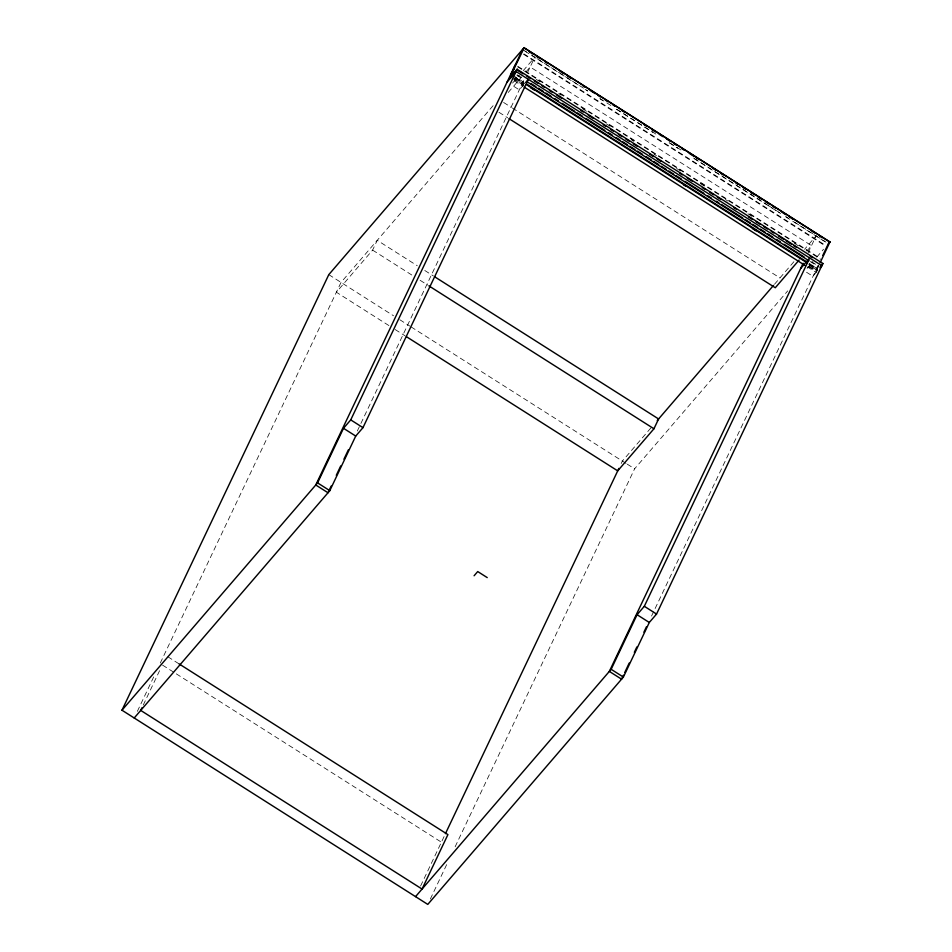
<?xml version="1.0" encoding="UTF-8"?>
<svg xmlns="http://www.w3.org/2000/svg" width="952" height="952" viewBox="0 0 952 952"><rect width="100%" height="100%" fill="white"/><g stroke="black" fill="none" stroke-linecap="round" stroke-linejoin="round"><path stroke-width="0.71" stroke-dasharray="4.76 3.57" d="M817.018 269.273L816.721 270.32L817.435 269.761M137.35 711.346L153.748 676.812M160.293 663.032L341.03 282.411L494.124 104.482M143.24 705.099L159.638 670.565M388.892 325.56L336.377 292.216L372.601 250.114L377.254 240.32L417.262 265.727M357.333 430.982L524.266 79.409M527.372 72.876L534.822 57.191L528.705 53.3M420.594 886.014L444.822 834.987M621.204 463.517L622.37 461.065L651.442 427.281M430.328 899.045L448.142 861.512M455.139 846.768L634.603 468.824L787.697 290.907M808.093 252.827L816.162 235.834L804.535 249.353M651.549 616.051L818.423 264.965M818.815 265.156L816.233 271.272L817.173 270.308L809.664 265.537M512.533 83.086L519.316 75.208M523.195 70.698L534.822 57.191M508.237 92.475L521.589 76.957M526.349 71.424L530.169 66.985L811.509 245.64L806.749 251.173M523.838 84.597L519.304 89.857L511.962 85.192M774.5 284.267L795.194 260.205M807.082 268.381L812.889 261.621M816.768 257.123L823.551 249.234M816.864 268.226L808.986 263.871M816.507 272.058L812.889 276.27L805.547 271.618M522.588 49.421L527.705 52.729M537.321 58.774L587.86 90.928M599.843 98.472L611.089 105.624M616.694 109.23L657.356 135.005M669.863 142.943L683.619 151.677M693.627 158.032L767.086 204.728M768.335 205.525L781.152 213.605M785.888 216.675L788.399 218.258M794.658 222.244L825.991 242.141M525.004 51.206L580.149 86.227M585.159 89.405L587.67 90.999M600.2 98.96L602.711 100.555M616.491 109.301L652.846 132.387M669.137 142.729L677.907 148.298M694.198 158.651L780.676 213.557M785.697 216.747L825.801 242.213M523.909 53.859L824.706 244.854M523.54 54.276L824.337 245.283M517.959 66.378L820.005 258.182M517.591 66.807L820.898 259.396M536.143 79.29L541.153 82.467M558.693 93.605L561.204 95.2M582.505 108.73L587.527 111.919M606.317 123.855L610.077 126.235M631.39 139.766L633.901 141.36M653.953 154.093L656.452 155.688M676.503 168.421L681.525 171.598M700.327 183.534L705.337 186.723M725.388 199.456L727.899 201.05M747.951 213.784L752.961 216.961M794.325 243.224L799.335 246.413M517.079 74.72L522.101 77.897M811.616 261.74L819.136 266.512M516.829 75.267L523.088 79.242M810.104 261.491L818.875 267.06M512.771 75.232L525.302 83.193M809.343 263.454L817.328 268.619M515.71 77.647L524.481 83.217M515.02 77.362L523.79 82.943M809.545 264.382L817.066 269.166M515.496 78.088L524.266 83.657M808.772 264.311L817.542 269.88L816.768 271.522L807.986 265.953M512.616 76.922L523.897 84.085M514.663 78.516L523.433 84.085M809.2 265.537L816.721 270.32M512.212 78.135L523.493 85.299M514.044 79.48L524.076 85.847M808.569 266.5L816.09 271.284M514.092 80.694L522.862 86.263M807.367 266.917L816.15 272.486M503.596 102.459L511.105 107.231M512.355 108.016L779.938 277.936M498.943 112.265L507.702 117.822M424.77 270.487L433.517 276.044M372.601 250.114L412.609 275.521M420.118 280.293L427.615 285.053M328.797 274.64L393.545 315.767M399.792 319.729L409.8 326.084M411.05 326.881L626.047 463.398M627.261 464.171L634.603 468.824M395.139 329.535L405.147 335.877M167.826 656.749L179.083 663.901M162.554 665.127L175.061 673.064M176.31 673.861L441.407 842.187"/><path stroke-width="1.43" d="M511.212 75.089L510.903 76.136L517.245 69.127L350.741 419.88L343.493 428.293L317.575 482.89L121.975 710.216L427.781 904.4L623.381 677.074L649.3 622.477L656.547 614.064L822.873 263.442M510.332 78.302L511.367 76.124L510.284 77.1L510.593 76.053L524.219 47.6L522.458 49.694M820.1 262.788L830.025 241.784L828.573 243.391M121.975 710.216L328.797 274.64L522.588 49.421L315.767 484.996L328 492.755L331.189 486.044M141.979 707.752L140.718 710.406L422.069 889.061L447.916 834.606L179.083 663.901M512.509 75.779L512.771 75.232L510.95 77.338L516.805 69.805L523.064 73.792M514.318 73.673L516.032 71.448M336.282 475.298L340.745 465.897M343.934 459.185L348.396 449.784M134.208 717.986L329.808 490.661L355.727 436.064L362.974 427.65L528.36 79.337L525.647 82.491M445.453 833.643L618.883 468.408M406.397 336.675L617.717 470.859L653.941 428.769L658.594 418.963L434.767 276.842M803.131 263.276L609.339 671.41L621.573 679.181L623.489 675.146M415.548 896.629L611.148 669.304L637.078 614.718L644.314 606.293L809.712 257.98L800.656 268.512M624.762 672.457L629.224 663.056M634.329 652.31L636.876 646.943M643.897 632.176L646.444 626.797M822.814 255.362L828.395 243.605M820.386 267.31L820.124 267.857L821.945 265.751L516.127 71.567L507.071 82.086M821.838 265.62L822.611 263.99L820.922 265.953M523.778 48.278L521.03 52.693M515.091 65.212L513.378 69.151L514.473 67.878M514.211 68.425L510.688 74.47M474.096 575.77L477.725 571.557L487.234 577.602M657.249 420.522L773.524 285.386M799.121 260.039L775.285 287.742L508.951 118.619M828.502 243.724L829.585 242.462M829.846 241.927L524.04 47.743M524.135 47.862L829.954 242.046M528.788 51.468L532.549 53.859M536.309 56.239L540.07 58.631M545.079 61.809L547.59 63.403M560.121 71.364L563.881 73.744M567.642 76.136L571.402 78.528M582.683 85.692L585.194 87.275M590.204 90.464L595.214 93.641M597.725 95.236L600.224 96.83M605.246 100.008L607.745 101.602M612.767 104.791L615.266 106.374M621.537 110.361L624.048 111.955M644.099 124.688L646.598 126.271M651.62 129.46L655.381 131.84M659.141 134.232L662.889 136.624M666.65 139.004L670.41 141.396M674.171 143.788L676.682 145.37M681.692 148.56L684.202 150.154M689.212 153.331L694.222 156.521M696.733 158.103L699.244 159.698M713.024 168.456L715.535 170.051M720.545 173.228L723.056 174.823M735.587 182.784L738.097 184.367M743.107 187.556L745.618 189.15M750.628 192.328L754.389 194.72M758.149 197.1L761.909 199.492M765.67 201.883L769.43 204.263M773.191 206.655L775.69 208.25M781.961 212.225L785.721 214.616M789.482 216.996L793.242 219.388M812.044 231.324L814.543 232.919M819.565 236.096L822.064 237.691M517.055 69.27L822.968 263.573M526.825 76.172L530.585 78.564M534.346 80.956L538.106 83.336M541.866 85.728L544.377 87.322M549.387 90.499L551.898 92.094M556.908 95.271L561.918 98.461M580.72 110.396L583.231 111.991M588.241 115.168L593.251 118.357M603.282 124.724L605.793 126.319M610.803 129.496L613.302 131.09M618.324 134.268L622.084 136.66M625.845 139.051L629.605 141.431M633.366 143.823L637.126 146.203M649.657 154.165L653.417 156.556M657.178 158.936L660.938 161.328M679.728 173.264L682.239 174.859M687.249 178.048L692.271 181.225M702.29 187.592L704.801 189.186M709.811 192.363L713.572 194.755M717.332 197.147L721.092 199.527M733.623 207.488L736.134 209.083M748.665 217.032L752.425 219.424M756.186 221.816L759.946 224.196M763.706 226.588L767.467 228.98M771.227 231.36L773.738 232.954M778.748 236.144L783.758 239.321M786.269 240.915L791.279 244.093M793.789 245.687L796.288 247.282M810.081 256.029L812.58 257.623M530.871 83.467L535.881 86.656M538.392 88.25L543.402 91.428M545.913 93.022L550.922 96.2M554.683 98.591L558.443 100.983M562.204 103.363L574.734 111.324M577.245 112.919L582.255 116.096M586.015 118.488L604.817 130.424M608.578 132.816L612.338 135.196M616.099 137.588L619.859 139.98M622.358 141.562L627.38 144.752M629.879 146.346L634.901 149.524M637.4 151.118L642.422 154.295M646.182 156.687L651.192 159.876M653.691 161.459L658.713 164.648M661.212 166.243L666.233 169.42M668.732 171.015L673.754 174.192M676.253 175.787L681.275 178.976M685.023 181.356L703.826 193.292M707.586 195.684L711.346 198.075M716.356 201.253L718.867 202.847M721.378 204.442L742.679 217.972M745.19 219.555L750.2 222.744M752.711 224.339L757.721 227.516M760.231 229.111L765.241 232.288M767.752 233.883L772.762 237.072M776.523 239.452L780.283 241.844M784.043 244.236L804.095 256.969M526.849 81.634L808.855 260.693M526.551 83.99L807.296 262.252M526.289 84.526L807.034 262.8M530.526 87.644L534.286 90.023M683.441 184.736L685.94 186.318M752.366 228.504L756.126 230.896M524.124 87.06L804.868 265.322M428.864 285.85L653.941 428.769M350.741 419.88L362.974 427.65M644.314 606.293L656.547 614.064M343.493 428.293L355.727 436.064M637.078 614.718L649.3 622.477M317.575 482.89L329.808 490.661M611.148 669.304L623.381 677.074"/></g></svg>
